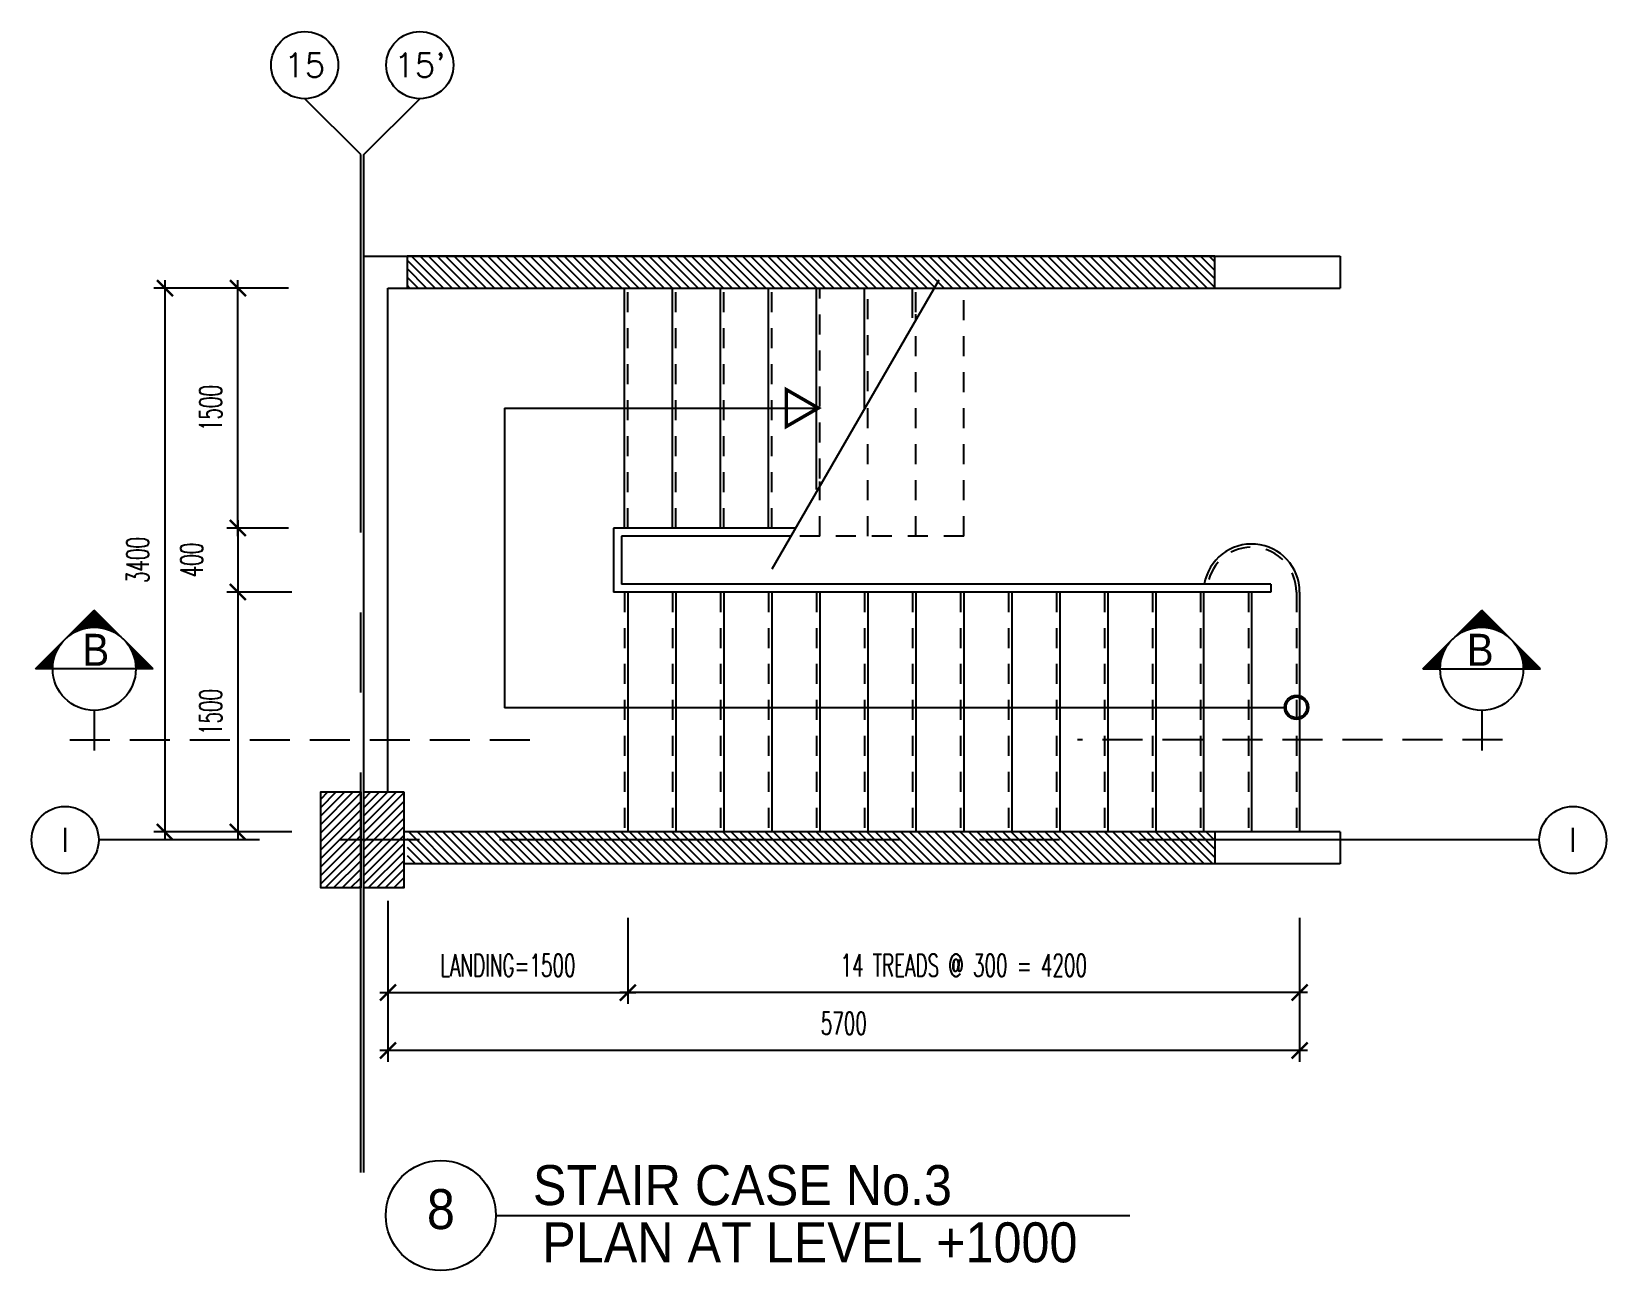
# Model space of a CAD drawing. Extents: x 418021.3 to 418070.1, y 43443.2 to 43479.4.
# Drawn here: x 418047.09 to 418056.94, y 43469.64 to 43477.39 of the extents above; entities that cross this region are included whole.
import ezdxf
from ezdxf.enums import TextEntityAlignment as Align

# ---------------------------------------------------------------- set-up
doc = ezdxf.new("R2010")
doc.units = 0
doc.header["$MEASUREMENT"] = 0
doc.header["$PDMODE"] = 3
doc.header["$PDSIZE"] = 0.1
for name, pattern in [('CENTERX2', [4, 2.5, -0.5, 0.5, -0.5]), ('HIDDEN', [0.375, 0.25, -0.125]), ('HIDDEN2', [0.1875, 0.125, -0.0625])]:
    doc.linetypes.add(name, pattern=pattern)
doc.layers.get('0').update_dxf_attribs({"linetype": 'CONTINUOUS'})
doc.layers.get('DEFPOINTS').update_dxf_attribs({"linetype": 'CONTINUOUS'})
for name, color, linetype in [('AX-CR', 2, 'CONTINUOUS'), ('AX-TXT', 4, 'CONTINUOUS'), ('AXES', 11, 'CENTERX2'), ('Axisname', 6, 'CONTINUOUS'), ('COL', 2, 'CONTINUOUS'), ('DIM-OUT', 4, 'CONTINUOUS'), ('ELEV-MARK', 6, 'CONTINUOUS'), ('HAT', 8, 'CONTINUOUS'), ('STR', 5, 'CONTINUOUS'), ('TXT1', 2, 'CONTINUOUS'), ('TXT2', 6, 'CONTINUOUS'), ('WALL', 6, 'CONTINUOUS')]:
    doc.layers.add(name, color=color, linetype=linetype)
doc.styles.add('ROMANS', font='ROMANS.shx', dxfattribs={"width": 0.6})
doc.styles.add('TTXT', font='swisse.ttf', dxfattribs={"width": 0.6})
doc.dimstyles.new('STANDARD in', dxfattribs={"dimtxt": 0.14, "dimasz": 0.1, "dimexe": 0.07, "dimexo": 0.05, "dimgap": 0.1, "dimtad": 1, "dimdec": 0, "dimlfac": 1000, "dimzin": 0, "dimdsep": 46, "dimtxsty": 'ROMANS', "dimblk": 'ARCHTICK', "dimcen": 0.05, "dimdle": 0.05, "dimclrd": 4, "dimclre": 4, "dimclrt": 2, "dimadec": 0, "dimazin": 0, "dimtfac": 1, "dimtdec": 0, "dimtmove": 2, "dimatfit": 3, "dimfxl": 0, "dimtolj": 1, "dimtzin": 0, "dimarcsym": 0})

# ---------------------------------------------------------------- blocks, each defined once
blk = doc.blocks.new('AXR')
at = {"layer": 'AX-CR'}
blk.add_circle((350, 0), 350, dxfattribs=at)
at = {"layer": 'AX-TXT', "style": 'ROMANS'}
blk.add_attdef('AX', text='', height=250, dxfattribs=at).set_placement((350, 0), align=Align.MIDDLE)
blk = doc.blocks.new('AXU')
at = {"layer": 'AX-CR'}
blk.add_circle((0, 350), 350, dxfattribs=at)
at = {"layer": 'AX-TXT', "style": 'ROMANS'}
blk.add_attdef('AX', text='', height=250, dxfattribs=at).set_placement((0, 350), align=Align.MIDDLE)
blk = doc.blocks.new('*X88')
at = {"color": 0}
for p, q in [((61359.2, 45555.4), (61554.8, 45751)), ((61359.2, 45608.4), (61501.8, 45751)), ((61359.2, 45661.5), (61448.8, 45751)), ((61359.2, 45714.5), (61395.7, 45751)), ((61407.9, 45551), (61607.9, 45751)), ((61460.9, 45551), (61660.9, 45751)), ((61513.9, 45551), (61713.9, 45751)), ((61567, 45551), (61767, 45751)), ((61620, 45551), (61820, 45751)), ((61673, 45551), (61873, 45751)), ((61726.1, 45551), (61926.1, 45751)), ((61779.1, 45551), (61979.1, 45751)), ((61832.1, 45551), (62032.1, 45751)), ((61885.2, 45551), (62085.2, 45751)), ((61938.2, 45551), (62138.2, 45751)), ((61991.2, 45551), (62191.2, 45751)), ((62044.3, 45551), (62244.3, 45751)), ((62097.3, 45551), (62297.3, 45751)), ((62150.3, 45551), (62350.3, 45751)), ((62203.4, 45551), (62403.4, 45751)), ((62256.4, 45551), (62456.4, 45751)), ((62309.4, 45551), (62509.4, 45751)), ((62362.5, 45551), (62562.5, 45751)), ((62415.5, 45551), (62615.5, 45751)), ((62468.5, 45551), (62668.5, 45751)), ((62521.6, 45551), (62721.6, 45751)), ((62574.6, 45551), (62774.6, 45751)), ((62627.6, 45551), (62827.6, 45751)), ((62680.7, 45551), (62880.7, 45751)), ((62733.7, 45551), (62933.7, 45751)), ((62786.7, 45551), (62986.7, 45751)), ((62839.8, 45551), (63039.8, 45751)), ((62892.8, 45551), (63092.8, 45751)), ((62945.8, 45551), (63145.8, 45751)), ((62998.9, 45551), (63198.9, 45751)), ((63051.9, 45551), (63251.9, 45751)), ((63104.9, 45551), (63304.9, 45751)), ((63158, 45551), (63358, 45751)), ((63211, 45551), (63411, 45751)), ((63264, 45551), (63464, 45751)), ((63317.1, 45551), (63517.1, 45751)), ((63370.1, 45551), (63570.1, 45751)), ((63423.1, 45551), (63623.1, 45751)), ((63476.2, 45551), (63676.2, 45751)), ((63529.2, 45551), (63729.2, 45751)), ((63582.2, 45551), (63782.2, 45751)), ((63635.3, 45551), (63835.3, 45751)), ((63688.3, 45551), (63888.3, 45751)), ((63741.3, 45551), (63941.3, 45751)), ((63794.4, 45551), (63994.4, 45751)), ((63847.4, 45551), (64047.4, 45751)), ((63900.4, 45551), (64100.4, 45751)), ((63953.5, 45551), (64153.5, 45751)), ((64006.5, 45551), (64206.5, 45751)), ((64059.5, 45551), (64259.5, 45751)), ((64112.6, 45551), (64312.6, 45751)), ((64165.6, 45551), (64365.6, 45751)), ((64218.6, 45551), (64418.6, 45751)), ((64271.7, 45551), (64471.7, 45751)), ((64324.7, 45551), (64524.7, 45751)), ((64377.7, 45551), (64577.7, 45751)), ((64430.8, 45551), (64630.8, 45751)), ((64483.8, 45551), (64683.8, 45751)), ((64536.8, 45551), (64736.8, 45751)), ((64589.9, 45551), (64789.9, 45751)), ((64642.9, 45551), (64842.9, 45751)), ((64695.9, 45551), (64895.9, 45751)), ((64748.9, 45551), (64948.9, 45751)), ((64802, 45551), (65002, 45751)), ((64855, 45551), (65055, 45751)), ((64908, 45551), (65108, 45751)), ((64961.1, 45551), (65161.1, 45751)), ((65014.1, 45551), (65214.1, 45751)), ((65067.1, 45551), (65267.1, 45751)), ((65120.2, 45551), (65320.2, 45751)), ((65173.2, 45551), (65373.2, 45751)), ((65226.2, 45551), (65426.2, 45751)), ((65279.3, 45551), (65479.3, 45751)), ((65332.3, 45551), (65532.3, 45751)), ((65385.3, 45551), (65585.3, 45751)), ((65438.4, 45551), (65638.4, 45751)), ((65491.4, 45551), (65691.4, 45751)), ((65544.4, 45551), (65744.4, 45751)), ((65597.5, 45551), (65797.5, 45751)), ((65650.5, 45551), (65850.5, 45751)), ((65703.5, 45551), (65903.5, 45751)), ((65756.6, 45551), (65956.6, 45751)), ((65809.6, 45551), (66009.6, 45751)), ((65862.6, 45551), (66062.6, 45751)), ((65915.7, 45551), (66115.7, 45751)), ((65968.7, 45551), (66168.7, 45751)), ((66021.7, 45551), (66221.7, 45751)), ((66074.8, 45551), (66274.8, 45751)), ((66127.8, 45551), (66327.8, 45751)), ((66180.8, 45551), (66380.8, 45751)), ((66233.9, 45551), (66409.2, 45726.3)), ((66286.9, 45551), (66409.2, 45673.3)), ((66339.9, 45551), (66409.2, 45620.3)), ((66393, 45551), (66409.2, 45567.2))]:
    blk.add_line(p, q, dxfattribs=at)
blk = doc.blocks.new('*X13')
at = {"color": 0}
for p, q in [((14608, 7877), (14819, 8088)), ((14625, 7890), (14821, 8086)), ((14637, 7899), (14823, 8084)), ((14647, 7905), (14825, 8082)), ((14656, 7910), (14826, 8081)), ((14664, 7915), (14828, 8079)), ((14671, 7919), (14830, 8077)), ((14678, 7922), (14832, 8075)), ((14685, 7925), (14833, 8073)), ((14691, 7928), (14835, 8072)), ((14697, 7930), (14837, 8070)), ((14703, 7933), (14839, 8068)), ((14709, 7935), (14841, 8066)), ((14714, 7937), (14842, 8065)), ((14719, 7938), (14844, 8063)), ((14725, 7940), (14846, 8061)), ((14730, 7941), (14848, 8059)), ((14734, 7943), (14849, 8058)), ((14739, 7944), (14851, 8056)), ((14744, 7945), (14853, 8054)), ((14749, 7946), (14855, 8052)), ((14753, 7947), (14856, 8051)), ((14757, 7948), (14858, 8049)), ((14762, 7949), (14860, 8047)), ((14766, 7950), (14862, 8045)), ((14770, 7950), (14863, 8043)), ((14774, 7951), (14865, 8042)), ((14778, 7951), (14867, 8040)), ((14782, 7952), (14869, 8038)), ((14786, 7952), (14871, 8036)), ((14790, 7953), (14872, 8035)), ((14794, 7953), (14874, 8033)), ((14798, 7953), (14876, 8031)), ((14802, 7953), (14878, 8029)), ((14805, 7954), (14879, 8028)), ((14809, 7954), (14881, 8026)), ((14813, 7954), (14883, 8024)), ((14816, 7954), (14885, 8022)), ((14820, 7954), (14886, 8020)), ((14823, 7954), (14888, 8019)), ((14827, 7954), (14890, 8017)), ((14830, 7954), (14892, 8015)), ((14834, 7953), (14894, 8013)), ((14837, 7953), (14895, 8012)), ((14840, 7953), (14897, 8010)), ((14844, 7953), (14899, 8008)), ((14847, 7953), (14901, 8006)), ((14850, 7952), (14902, 8005)), ((14853, 7952), (14904, 8003)), ((14856, 7952), (14906, 8001)), ((14860, 7951), (14908, 7999)), ((14863, 7951), (14909, 7997)), ((14866, 7950), (14911, 7996)), ((14869, 7950), (14913, 7994)), ((14872, 7949), (14915, 7992)), ((14875, 7949), (14917, 7990)), ((14878, 7948), (14918, 7989)), ((14881, 7948), (14920, 7987)), ((14884, 7947), (14922, 7985)), ((14887, 7947), (14924, 7983)), ((14890, 7946), (14925, 7982)), ((14893, 7945), (14927, 7980)), ((14895, 7945), (14929, 7978)), ((14898, 7944), (14931, 7976)), ((14901, 7943), (14932, 7974)), ((14904, 7942), (14934, 7973)), ((14907, 7942), (14936, 7971)), ((14909, 7941), (14938, 7969)), ((14912, 7940), (14939, 7967)), ((14915, 7939), (14941, 7966)), ((14917, 7938), (14943, 7964)), ((14920, 7937), (14945, 7962)), ((14923, 7937), (14947, 7960)), ((14925, 7936), (14948, 7959)), ((14928, 7935), (14950, 7957)), ((14931, 7934), (14952, 7955)), ((14933, 7933), (14954, 7953)), ((14936, 7932), (14955, 7952)), ((14938, 7931), (14957, 7950)), ((14941, 7930), (14959, 7948)), ((14943, 7929), (14961, 7946)), ((14946, 7928), (14962, 7944)), ((14948, 7927), (14964, 7943)), ((14951, 7926), (14966, 7941)), ((14953, 7925), (14968, 7939)), ((14956, 7923), (14970, 7937)), ((14958, 7922), (14971, 7936)), ((14960, 7921), (14973, 7934)), ((14963, 7920), (14975, 7932)), ((14965, 7919), (14977, 7930)), ((14967, 7918), (14978, 7929)), ((14970, 7916), (14980, 7927)), ((14972, 7915), (14982, 7925)), ((14974, 7914), (14984, 7923)), ((14977, 7913), (14985, 7921)), ((14979, 7911), (14987, 7920)), ((14981, 7910), (14989, 7918)), ((14983, 7909), (14991, 7916)), ((14986, 7908), (14993, 7914)), ((14988, 7906), (14994, 7913)), ((14990, 7905), (14996, 7911)), ((14992, 7903), (14998, 7909)), ((14994, 7902), (15000, 7907)), ((14997, 7901), (15001, 7906)), ((14999, 7899), (15003, 7904)), ((15001, 7898), (15005, 7902)), ((15003, 7896), (15007, 7900)), ((15005, 7895), (15008, 7898)), ((15007, 7894), (15010, 7897)), ((15009, 7892), (15012, 7895)), ((15011, 7891), (15014, 7893)), ((15013, 7889), (15016, 7891)), ((15015, 7888), (15017, 7890)), ((15017, 7886), (15019, 7888)), ((15019, 7884), (15021, 7886)), ((15021, 7883), (15023, 7884)), ((15023, 7881), (15024, 7883)), ((15025, 7880), (15026, 7881)), ((15027, 7878), (15028, 7879)), ((15029, 7877), (15030, 7877)), ((14360, 7629), (14571, 7839)), ((14364, 7629), (14557, 7822)), ((14368, 7629), (14549, 7810)), ((14371, 7629), (14542, 7800)), ((14375, 7629), (14537, 7791)), ((14378, 7629), (14533, 7783)), ((14382, 7629), (14529, 7776)), ((14385, 7629), (14525, 7769)), ((14389, 7629), (14522, 7762)), ((14392, 7629), (14519, 7756)), ((15031, 7875), (15031, 7875)), ((15033, 7873), (15033, 7874)), ((15035, 7872), (15035, 7872)), ((15036, 7870), (15037, 7870)), ((15038, 7868), (15038, 7868)), ((15040, 7867), (15040, 7867)), ((15042, 7865), (15042, 7865)), ((15044, 7863), (15044, 7863)), ((15046, 7861), (15046, 7861)), ((15047, 7860), (15047, 7860)), ((15051, 7856), (15051, 7856)), ((15053, 7854), (15053, 7854)), ((15054, 7852), (15054, 7853)), ((15056, 7851), (15056, 7851)), ((15058, 7849), (15058, 7849)), ((15059, 7847), (15060, 7847)), ((15061, 7845), (15061, 7845)), ((15063, 7843), (15063, 7844)), ((15064, 7841), (15065, 7842)), ((15066, 7839), (15067, 7840)), ((15068, 7837), (15069, 7838)), ((15069, 7836), (15070, 7837)), ((15071, 7834), (15072, 7835)), ((15072, 7832), (15074, 7833)), ((15074, 7830), (15076, 7831)), ((15076, 7828), (15077, 7830)), ((15077, 7826), (15079, 7828)), ((15079, 7824), (15081, 7826)), ((15080, 7822), (15083, 7824)), ((15082, 7820), (15084, 7822)), ((15083, 7818), (15086, 7821)), ((15085, 7815), (15088, 7819)), ((15086, 7813), (15090, 7817)), ((15087, 7811), (15092, 7815)), ((15089, 7809), (15093, 7814)), ((15090, 7807), (15095, 7812)), ((15092, 7805), (15097, 7810)), ((15093, 7803), (15099, 7808)), ((15094, 7801), (15100, 7807)), ((15096, 7798), (15102, 7805)), ((15097, 7796), (15104, 7803)), ((15098, 7794), (15106, 7801)), ((15100, 7792), (15107, 7799)), ((15101, 7790), (15109, 7798)), ((15102, 7787), (15111, 7796)), ((15104, 7785), (15113, 7794)), ((15105, 7783), (15115, 7792)), ((15106, 7780), (15116, 7791)), ((15107, 7778), (15118, 7789)), ((15108, 7776), (15120, 7787)), ((15110, 7773), (15122, 7785)), ((15111, 7771), (15123, 7784)), ((15112, 7769), (15125, 7782)), ((15113, 7766), (15127, 7780)), ((15114, 7764), (15129, 7778)), ((15115, 7761), (15130, 7777)), ((15116, 7759), (15132, 7775)), ((15117, 7756), (15134, 7773)), ((15118, 7754), (15136, 7771)), ((15119, 7751), (15137, 7769)), ((15121, 7749), (15139, 7768)), ((15122, 7746), (15141, 7766)), ((15122, 7744), (15143, 7764)), ((15123, 7741), (15145, 7762)), ((15124, 7739), (15146, 7761)), ((15125, 7736), (15148, 7759)), ((15126, 7733), (15150, 7757)), ((15127, 7731), (15152, 7755)), ((14396, 7629), (14517, 7750)), ((14399, 7629), (14515, 7744)), ((14403, 7629), (14513, 7739)), ((14406, 7629), (14511, 7733)), ((14410, 7629), (14509, 7728)), ((14413, 7629), (14507, 7723)), ((14417, 7629), (14506, 7718)), ((14421, 7629), (14505, 7713)), ((14424, 7629), (14503, 7708)), ((14428, 7629), (14502, 7703)), ((14431, 7629), (14501, 7699)), ((14435, 7629), (14500, 7694)), ((14438, 7629), (14499, 7690)), ((14442, 7629), (14499, 7686)), ((14445, 7629), (14498, 7681)), ((14449, 7629), (14497, 7677)), ((14452, 7629), (14497, 7673)), ((14456, 7629), (14496, 7669)), ((14459, 7629), (14496, 7665)), ((14463, 7629), (14495, 7661)), ((14466, 7629), (14495, 7657)), ((14470, 7629), (14494, 7653)), ((14474, 7629), (14494, 7649)), ((14477, 7629), (14494, 7646)), ((14481, 7629), (14494, 7642)), ((14484, 7629), (14494, 7638)), ((14488, 7629), (14494, 7635)), ((14491, 7629), (14494, 7631)), ((15128, 7728), (15153, 7754)), ((15129, 7725), (15155, 7752)), ((15130, 7723), (15157, 7750)), ((15130, 7720), (15159, 7748)), ((15131, 7717), (15160, 7746)), ((15132, 7714), (15162, 7745)), ((15133, 7712), (15164, 7743)), ((15133, 7709), (15166, 7741)), ((15134, 7706), (15168, 7739)), ((15135, 7703), (15169, 7738)), ((15136, 7700), (15171, 7736)), ((15136, 7697), (15173, 7734)), ((15137, 7695), (15175, 7732)), ((15137, 7692), (15176, 7731)), ((15138, 7689), (15178, 7729)), ((15139, 7686), (15180, 7727)), ((15139, 7683), (15182, 7725)), ((15140, 7680), (15183, 7723)), ((15140, 7676), (15185, 7722)), ((15140, 7673), (15187, 7720)), ((15141, 7670), (15189, 7718)), ((15141, 7667), (15191, 7716)), ((15142, 7664), (15192, 7715)), ((15142, 7661), (15194, 7713)), ((15142, 7658), (15196, 7711)), ((15143, 7654), (15198, 7709)), ((15143, 7651), (15199, 7708)), ((15143, 7648), (15201, 7706)), ((15143, 7644), (15203, 7704)), ((15143, 7641), (15205, 7702)), ((15143, 7637), (15206, 7700)), ((15143, 7634), (15208, 7699)), ((15144, 7631), (15210, 7697)), ((15145, 7629), (15212, 7695)), ((15149, 7629), (15214, 7693)), ((15152, 7629), (15215, 7692)), ((15156, 7629), (15217, 7690)), ((15159, 7629), (15219, 7688)), ((15163, 7629), (15221, 7686)), ((15167, 7629), (15222, 7685)), ((15170, 7629), (15224, 7683)), ((15174, 7629), (15226, 7681)), ((15177, 7629), (15228, 7679)), ((15181, 7629), (15229, 7678)), ((15184, 7629), (15231, 7676)), ((15188, 7629), (15233, 7674)), ((15191, 7629), (15235, 7672)), ((15195, 7629), (15236, 7670)), ((15198, 7629), (15238, 7669)), ((15202, 7629), (15240, 7667)), ((15205, 7629), (15242, 7665)), ((15209, 7629), (15244, 7663)), ((15212, 7629), (15245, 7662)), ((15216, 7629), (15247, 7660)), ((15220, 7629), (15249, 7658)), ((15223, 7629), (15251, 7656)), ((15227, 7629), (15252, 7655)), ((15230, 7629), (15254, 7653)), ((15234, 7629), (15256, 7651)), ((15237, 7629), (15258, 7649)), ((15241, 7629), (15259, 7647)), ((15244, 7629), (15261, 7646)), ((15248, 7629), (15263, 7644)), ((15251, 7629), (15265, 7642)), ((15255, 7629), (15267, 7640)), ((15258, 7629), (15268, 7639)), ((15262, 7629), (15270, 7637)), ((15266, 7629), (15272, 7635)), ((15269, 7629), (15274, 7633)), ((15273, 7629), (15275, 7632)), ((15276, 7629), (15277, 7630))]:
    blk.add_line(p, q, dxfattribs=at)
blk = doc.blocks.new('_ARCHTICK')
at = {"color": 0, "linetype": 'ByBlock', "const_width": 0.15}
blk.add_lwpolyline([(-0.5, -0.5), (0.5, 0.5)], dxfattribs=at)
blk = doc.blocks.new('*D171')
at = {"layer": 'DEFPOINTS', "color": 0}
for p in [(418050.8168, 43471.8996), (418055.0168, 43471.8996), (418050.8168, 43471.3826)]:
    blk.add_point(p, dxfattribs=at)
at = {"layer": 'DIM-OUT', "color": 4, "lineweight": -2}
for p, q in [((418050.8168, 43471.8496), (418050.8168, 43471.3126)), ((418055.0168, 43471.8496), (418055.0168, 43471.3126)), ((418055.0668, 43471.3826), (418050.7668, 43471.3826))]:
    blk.add_line(p, q, dxfattribs=at)
at = {"layer": 'DIM-OUT', "color": 4, "lineweight": -2, "xscale": 0.1, "yscale": 0.1, "zscale": 0.1, "rotation": 180}
blk.add_blockref('_ARCHTICK', (418050.8168, 43471.3826), dxfattribs=at)
at = {"layer": 'DIM-OUT', "color": 4, "lineweight": -2, "xscale": 0.1, "yscale": 0.1, "zscale": 0.1}
blk.add_blockref('_ARCHTICK', (418055.0168, 43471.3826), dxfattribs=at)
at = {"layer": 'DIM-OUT', "color": 2, "insert": (418052.9168, 43471.5526), "char_height": 0.14, "attachment_point": 5, "style": 'ROMANS'}
blk.add_mtext('\\A1;14 TREADS @ 300 = 4200', dxfattribs=at)
blk = doc.blocks.new('*D170')
at = {"layer": 'DEFPOINTS', "color": 0}
for p in [(418049.3168, 43472.0051), (418050.8168, 43471.7716), (418050.8168, 43471.3826)]:
    blk.add_point(p, dxfattribs=at)
at = {"layer": 'DIM-OUT', "color": 4, "lineweight": -2}
for p, q in [((418049.3168, 43471.9551), (418049.3168, 43471.3126)), ((418050.8168, 43471.7216), (418050.8168, 43471.3126)), ((418049.2668, 43471.3826), (418050.8668, 43471.3826))]:
    blk.add_line(p, q, dxfattribs=at)
at = {"layer": 'DIM-OUT', "color": 4, "lineweight": -2, "xscale": 0.1, "yscale": 0.1, "zscale": 0.1, "rotation": 180}
blk.add_blockref('_ARCHTICK', (418049.3168, 43471.3826), dxfattribs=at)
at = {"layer": 'DIM-OUT', "color": 4, "lineweight": -2, "xscale": 0.1, "yscale": 0.1, "zscale": 0.1}
blk.add_blockref('_ARCHTICK', (418050.8168, 43471.3826), dxfattribs=at)
at = {"layer": 'DIM-OUT', "color": 2, "insert": (418050.0668, 43471.5526), "char_height": 0.14, "attachment_point": 5, "style": 'ROMANS'}
blk.add_mtext('\\A1;LANDING=1500', dxfattribs=at)
blk = doc.blocks.new('*D169')
at = {"layer": 'DEFPOINTS', "color": 0}
for p in [(418049.3168, 43471.8258), (418055.0168, 43471.8258), (418049.3168, 43471.0203)]:
    blk.add_point(p, dxfattribs=at)
at = {"layer": 'DIM-OUT', "color": 4, "lineweight": -2}
for p, q in [((418049.3168, 43471.7758), (418049.3168, 43470.9503)), ((418055.0168, 43471.7758), (418055.0168, 43470.9503)), ((418055.0668, 43471.0203), (418049.2668, 43471.0203))]:
    blk.add_line(p, q, dxfattribs=at)
at = {"layer": 'DIM-OUT', "color": 4, "lineweight": -2, "xscale": 0.1, "yscale": 0.1, "zscale": 0.1, "rotation": 180}
blk.add_blockref('_ARCHTICK', (418049.3168, 43471.0203), dxfattribs=at)
at = {"layer": 'DIM-OUT', "color": 4, "lineweight": -2, "xscale": 0.1, "yscale": 0.1, "zscale": 0.1}
blk.add_blockref('_ARCHTICK', (418055.0168, 43471.0203), dxfattribs=at)
at = {"layer": 'DIM-OUT', "color": 2, "insert": (418052.1668, 43471.1903), "char_height": 0.14, "attachment_point": 5, "style": 'ROMANS'}
blk.add_mtext('\\A1;5700', dxfattribs=at)
blk = doc.blocks.new('*D168')
at = {"layer": 'DEFPOINTS', "color": 0}
for p in [(418048.7662, 43473.8865), (418048.3791, 43472.3865), (418048.7662, 43472.3865)]:
    blk.add_point(p, dxfattribs=at)
at = {"layer": 'DIM-OUT', "color": 4, "lineweight": -2}
for p, q in [((418048.3791, 43473.9365), (418048.3791, 43472.3365)), ((418048.7162, 43473.8865), (418048.3091, 43473.8865)), ((418048.7162, 43472.3865), (418048.3091, 43472.3865))]:
    blk.add_line(p, q, dxfattribs=at)
at = {"layer": 'DIM-OUT', "color": 4, "lineweight": -2, "xscale": 0.1, "yscale": 0.1, "zscale": 0.1}
for p, rotation in [((418048.3791, 43473.8865), 90), ((418048.3791, 43472.3865), 270)]:
    blk.add_blockref('_ARCHTICK', p, dxfattribs=dict(at, rotation=rotation))
at = {"layer": 'DIM-OUT', "color": 2, "insert": (418048.2091, 43473.1365), "char_height": 0.14, "attachment_point": 5, "rotation": 90, "style": 'ROMANS'}
blk.add_mtext('\\A1;1500', dxfattribs=at)
blk = doc.blocks.new('*D167')
at = {"layer": 'DEFPOINTS', "color": 0}
for p in [(418048.6762, 43474.2865), (418048.3795, 43473.8865), (418048.6762, 43473.8865)]:
    blk.add_point(p, dxfattribs=at)
at = {"layer": 'DIM-OUT', "color": 4, "lineweight": -2}
for p, q in [((418048.6262, 43474.2865), (418048.3095, 43474.2865)), ((418048.3795, 43474.3365), (418048.3795, 43473.8365)), ((418048.6262, 43473.8865), (418048.3095, 43473.8865))]:
    blk.add_line(p, q, dxfattribs=at)
at = {"layer": 'DIM-OUT', "color": 4, "lineweight": -2, "xscale": 0.1, "yscale": 0.1, "zscale": 0.1}
for p, rotation in [((418048.3795, 43474.2865), 90), ((418048.3795, 43473.8865), 270)]:
    blk.add_blockref('_ARCHTICK', p, dxfattribs=dict(at, rotation=rotation))
at = {"layer": 'DIM-OUT', "color": 2, "insert": (418048.0895, 43474.0865), "char_height": 0.14, "attachment_point": 5, "rotation": 90, "style": 'ROMANS'}
blk.add_mtext('\\A1;400', dxfattribs=at)
blk = doc.blocks.new('*D166')
at = {"layer": 'DEFPOINTS', "color": 0}
for p in [(418048.3795, 43475.7865), (418048.7462, 43475.7865), (418048.7462, 43474.2865)]:
    blk.add_point(p, dxfattribs=at)
at = {"layer": 'DIM-OUT', "color": 4, "lineweight": -2}
for p, q in [((418048.6962, 43475.7865), (418048.3095, 43475.7865)), ((418048.3795, 43474.2365), (418048.3795, 43475.8365)), ((418048.6962, 43474.2865), (418048.3095, 43474.2865))]:
    blk.add_line(p, q, dxfattribs=at)
at = {"layer": 'DIM-OUT', "color": 4, "lineweight": -2, "xscale": 0.1, "yscale": 0.1, "zscale": 0.1}
for p, rotation in [((418048.3795, 43475.7865), 90), ((418048.3795, 43474.2865), 270)]:
    blk.add_blockref('_ARCHTICK', p, dxfattribs=dict(at, rotation=rotation))
at = {"layer": 'DIM-OUT', "color": 2, "insert": (418048.2095, 43475.0365), "char_height": 0.14, "attachment_point": 5, "rotation": 90, "style": 'ROMANS'}
blk.add_mtext('\\A1;1500', dxfattribs=at)
blk = doc.blocks.new('*D165')
at = {"layer": 'DEFPOINTS', "color": 0}
for p in [(418048.4722, 43475.7865), (418047.9229, 43472.3865), (418048.4722, 43472.3865)]:
    blk.add_point(p, dxfattribs=at)
at = {"layer": 'DIM-OUT', "color": 4, "lineweight": -2}
for p, q in [((418048.4222, 43475.7865), (418047.8529, 43475.7865)), ((418047.9229, 43475.8365), (418047.9229, 43472.3365)), ((418048.4222, 43472.3865), (418047.8529, 43472.3865))]:
    blk.add_line(p, q, dxfattribs=at)
at = {"layer": 'DIM-OUT', "color": 4, "lineweight": -2, "xscale": 0.1, "yscale": 0.1, "zscale": 0.1}
for p, rotation in [((418047.9229, 43475.7865), 90), ((418047.9229, 43472.3865), 270)]:
    blk.add_blockref('_ARCHTICK', p, dxfattribs=dict(at, rotation=rotation))
at = {"layer": 'DIM-OUT', "color": 2, "insert": (418047.7529, 43474.0865), "char_height": 0.14, "attachment_point": 5, "rotation": 90, "style": 'ROMANS'}
blk.add_mtext('\\A1;3400', dxfattribs=at)

msp = doc.modelspace()

# ---------------------------------------------------------------- hatches: boundary and pattern name
at = {"layer": 'HAT'}
h = msp.add_hatch(dxfattribs=at)
h.set_pattern_fill('ANSI31', color=256, scale=0.3, style=0)
h.set_pattern_definition([(45, (417665.40143, 43430.20552), (-0.0265165043, 0.0265165043), [])])
h.paths.add_polyline_path([(418049.1467, 43472.6365), (418048.8967, 43472.6365), (418048.8967, 43472.3365), (418049.1467, 43472.3365)])
h.paths.add_polyline_path([(418049.1467, 43472.3365), (418048.8967, 43472.3365), (418048.8967, 43472.0365), (418049.1467, 43472.0365)])
h = msp.add_hatch(dxfattribs=at)
h.set_pattern_fill('ANSI31', color=256, scale=0.3, style=0)
h.set_pattern_definition([(45, (417665.67143, 43430.20552), (-0.0265165043, 0.0265165043), [])])
h.paths.add_polyline_path([(418049.4167, 43472.6365), (418049.1667, 43472.6365), (418049.1667, 43472.3365), (418049.4167, 43472.3365)])
h.paths.add_polyline_path([(418049.4167, 43472.3365), (418049.1667, 43472.3365), (418049.1667, 43472.0365), (418049.4167, 43472.0365)])
h = msp.add_hatch(dxfattribs=at)
h.set_pattern_fill('ANSI31', color=256, scale=0.3, style=0)
h.set_pattern_definition([(135, (418814.09748, 43430.20552), (0.0265165043, 0.0265165043), [])])
h.paths.add_polyline_path([(418054.2367, 43472.3865), (418054.4867, 43472.3865), (418054.4867, 43472.3365), (418054.2367, 43472.3365)])
h.paths.add_polyline_path([(418054.2367, 43472.3365), (418054.4867, 43472.3365), (418054.4867, 43472.1865), (418054.2367, 43472.1865)])
h.paths.add_polyline_path([(418053.0367, 43472.3365), (418054.2367, 43472.3365), (418054.2367, 43472.1865), (418053.0367, 43472.1865)])
h.paths.add_polyline_path([(418053.0367, 43472.3865), (418054.2367, 43472.3865), (418054.2367, 43472.3365), (418053.0367, 43472.3365)])
h.paths.add_polyline_path([(418051.8367, 43472.3365), (418053.0367, 43472.3365), (418053.0367, 43472.1865), (418051.8367, 43472.1865)])
h.paths.add_polyline_path([(418051.8367, 43472.3865), (418053.0367, 43472.3865), (418053.0367, 43472.3365), (418051.8367, 43472.3365)])
h.paths.add_polyline_path([(418050.6367, 43472.3365), (418051.8367, 43472.3365), (418051.8367, 43472.1865), (418050.6367, 43472.1865)])
h.paths.add_polyline_path([(418050.6367, 43472.3865), (418051.8367, 43472.3865), (418051.8367, 43472.3365), (418050.6367, 43472.3365)])
h.paths.add_polyline_path([(418049.4367, 43472.3865), (418050.6367, 43472.3865), (418050.6367, 43472.3365), (418049.4367, 43472.3365)])
h.paths.add_polyline_path([(418049.4367, 43472.3365), (418050.6367, 43472.3365), (418050.6367, 43472.1865), (418049.4367, 43472.1865)])

# ---------------------------------------------------------------- linework, layer by layer
at = {"layer": 'AXES'}
for p, q in [((418049.1467, 43476.6206), (418048.7967, 43476.9706)), ((418049.1667, 43476.6206), (418049.5167, 43476.9706)), ((418049.1467, 43470.2581), (418049.1467, 43476.6206)), ((418049.1667, 43470.2581), (418049.1667, 43476.6206)), ((418056.5151, 43472.3365), (418047.5088, 43472.3365))]:
    msp.add_line(p, q, dxfattribs=at)
at = {"layer": 'Axisname'}
msp.add_line((418049.9916, 43469.9887), (418053.9562, 43469.9887), dxfattribs=at)
at = {"layer": 'COL'}
for points in [[(418049.1467, 43472.6365), (418049.1467, 43472.0365), (418048.8967, 43472.0365), (418048.8967, 43472.6365)], [(418049.4167, 43472.6365), (418049.4167, 43472.0365), (418049.1667, 43472.0365), (418049.1667, 43472.6365)]]:
    msp.add_lwpolyline(points, close=True, dxfattribs=at)
at = {"layer": 'ELEV-MARK', "color": 6}
for p, q in [((418047.1135, 43473.4059), (418047.4812, 43473.7736)), ((418047.8489, 43473.4059), (418047.4812, 43473.7736)), ((418055.7874, 43473.4059), (418056.1551, 43473.7736)), ((418056.5228, 43473.4059), (418056.1551, 43473.7736)), ((418047.2212, 43473.4059), (418047.1135, 43473.4059)), ((418047.7412, 43473.4059), (418047.2212, 43473.4059)), ((418047.8489, 43473.4059), (418047.7412, 43473.4059)), ((418055.7874, 43473.4059), (418055.8951, 43473.4059)), ((418055.8951, 43473.4059), (418056.4151, 43473.4059)), ((418056.4151, 43473.4059), (418056.5228, 43473.4059))]:
    msp.add_line(p, q, dxfattribs=at)
at = {"layer": 'ELEV-MARK', "color": 6, "linetype": 'HIDDEN'}
for p, q in [((418047.4812, 43473.1459), (418047.4812, 43472.8425)), ((418056.1551, 43473.1459), (418056.1551, 43472.8425)), ((418047.3292, 43472.9614), (418050.2651, 43472.9614)), ((418056.2842, 43472.9614), (418053.6275, 43472.9614))]:
    msp.add_line(p, q, dxfattribs=at)
at = {"layer": 'ELEV-MARK', "color": 6}
for centre in [(418047.4812, 43473.4059), (418056.1551, 43473.4059)]:
    msp.add_circle(centre, 0.26, dxfattribs=at)
at = {"layer": 'STR'}
for p, q in [((418050.7967, 43474.2865), (418050.7967, 43475.7865)), ((418051.0967, 43474.2865), (418051.0967, 43475.7865)), ((418051.3967, 43474.2865), (418051.3967, 43475.7865)), ((418051.6967, 43474.2865), (418051.6967, 43475.7865)), ((418052.7612, 43475.836), (418051.7178, 43474.0288)), ((418051.9967, 43474.5272), (418051.9967, 43475.7865)), ((418052.2967, 43475.0365), (418052.2967, 43475.7865)), ((418052.5967, 43475.6011), (418052.5967, 43475.7865)), ((418050.0467, 43475.0365), (418052.0167, 43475.0365)), ((418050.0467, 43475.0365), (418050.0467, 43473.1615)), ((418051.8666, 43474.2865), (418050.7267, 43474.2865)), ((418050.7267, 43474.2865), (418050.7267, 43473.8865)), ((418051.8377, 43474.2365), (418050.7767, 43474.2365)), ((418050.7767, 43474.2365), (418050.7767, 43473.9365)), ((418054.8366, 43473.9365), (418050.7767, 43473.9365)), ((418054.8366, 43473.9365), (418054.8366, 43473.8865)), ((418054.8366, 43473.8865), (418050.7267, 43473.8865)), ((418050.8167, 43473.8865), (418050.8167, 43472.3865)), ((418051.1167, 43473.8865), (418051.1167, 43472.3865)), ((418051.4167, 43473.8865), (418051.4167, 43472.3865)), ((418051.7167, 43473.8865), (418051.7167, 43472.3865)), ((418052.0167, 43473.8865), (418052.0167, 43472.3865)), ((418052.3167, 43473.8865), (418052.3167, 43472.3865)), ((418052.6167, 43473.8865), (418052.6167, 43472.3865)), ((418052.9167, 43473.8865), (418052.9167, 43472.3865)), ((418053.2167, 43473.8865), (418053.2167, 43472.3865)), ((418053.5167, 43473.8865), (418053.5167, 43472.3865)), ((418053.8167, 43473.8865), (418053.8167, 43472.3865)), ((418054.1167, 43473.8865), (418054.1167, 43472.3865)), ((418054.4167, 43473.8865), (418054.4167, 43472.3865)), ((418054.7167, 43473.8865), (418054.7167, 43472.3865)), ((418055.0167, 43473.8865), (418055.0167, 43472.3865)), ((418054.9218, 43473.1615), (418050.0467, 43473.1615))]:
    msp.add_line(p, q, dxfattribs=at)
at = {"layer": 'STR', "linetype": 'HIDDEN2'}
for p, q in [((418050.8167, 43474.2865), (418050.8167, 43475.7865)), ((418051.1167, 43474.2865), (418051.1167, 43475.7865)), ((418051.4167, 43474.2865), (418051.4167, 43475.7865)), ((418051.7167, 43474.2865), (418051.7167, 43475.7865)), ((418052.0167, 43474.5965), (418052.0167, 43475.7865)), ((418052.3167, 43475.1425), (418052.3167, 43475.7865)), ((418052.6167, 43475.6357), (418052.6167, 43475.7865)), ((418052.9167, 43474.2365), (418052.9167, 43475.7865)), ((418052.6167, 43474.2365), (418052.6167, 43475.6239)), ((418052.3167, 43474.2365), (418052.3167, 43475.1084)), ((418052.0167, 43474.2365), (418052.0167, 43474.5773)), ((418052.9167, 43474.2365), (418051.8288, 43474.2365)), ((418050.7967, 43473.8865), (418050.7967, 43472.3865)), ((418051.0967, 43473.8865), (418051.0967, 43472.3865)), ((418051.3967, 43473.8865), (418051.3967, 43472.3865)), ((418051.6967, 43473.8865), (418051.6967, 43472.3865)), ((418051.9967, 43473.8865), (418051.9967, 43472.3865)), ((418052.2967, 43473.8865), (418052.2967, 43472.3865)), ((418052.5967, 43473.8865), (418052.5967, 43472.3865)), ((418052.8967, 43473.8865), (418052.8967, 43472.3865)), ((418053.1967, 43473.8865), (418053.1967, 43472.3865)), ((418053.4967, 43473.8865), (418053.4967, 43472.3865)), ((418053.7967, 43473.8865), (418053.7967, 43472.3865)), ((418054.0967, 43473.8865), (418054.0967, 43472.3865)), ((418054.3967, 43473.8865), (418054.3967, 43472.3865)), ((418054.6967, 43473.8865), (418054.6967, 43472.3865)), ((418054.9967, 43473.8865), (418054.9967, 43472.3865))]:
    msp.add_line(p, q, dxfattribs=at)
at = {"layer": 'STR', "const_width": 0.0215}
msp.add_lwpolyline([(418051.8076, 43474.921), (418051.8076, 43475.152), (418052.0076, 43475.0365)], close=True, dxfattribs=at)
at = {"layer": 'STR'}
for radius in [0.075, 0.065]:
    msp.add_circle((418054.9967, 43473.1653), radius, dxfattribs=at)
msp.add_arc((418054.7167, 43473.8865), 0.3, 0, 170.40593, dxfattribs=at)
at = {"layer": 'STR', "linetype": 'HIDDEN2'}
msp.add_arc((418054.7167, 43473.8865), 0.28, 0, 170.40593, dxfattribs=at)
at = {"layer": 'TXT2'}
msp.add_circle((418049.6478, 43469.9887), 0.3438, dxfattribs=at)
at = {"layer": 'WALL'}
for p, q in [((418049.1667, 43475.9865), (418055.2701, 43475.9865)), ((418049.1667, 43472.6365), (418049.1667, 43475.9865)), ((418055.2701, 43475.9865), (418055.2701, 43475.7865)), ((418049.3167, 43475.7865), (418055.2701, 43475.7865)), ((418049.3167, 43472.6365), (418049.3167, 43475.7865)), ((418055.2701, 43472.3865), (418049.4167, 43472.3865)), ((418054.4873, 43472.3865), (418054.4873, 43472.1865)), ((418055.2701, 43472.3865), (418055.2701, 43472.1865)), ((418055.2701, 43472.1865), (418049.4167, 43472.1865))]:
    msp.add_line(p, q, dxfattribs=at)
msp.add_lwpolyline([(418054.4867, 43475.9865), (418049.4367, 43475.9865), (418049.4367, 43475.7865), (418054.4867, 43475.7865)], close=True, dxfattribs=at)

# ---------------------------------------------------------------- block references
at = {"layer": 'AXES', "xscale": 0.0006000000284984708, "yscale": 0.0005999999935738743, "zscale": 0.0006}
for name, p, values in [('AXU', (418048.7967, 43476.9706), {'AX': '15'}), ('AXU', (418049.5167, 43476.9706), {'AX': "15'"}), ('AXR', (418047.0888, 43472.3365), {'AX': 'I'}), ('AXR', (418056.5151, 43472.3365), {'AX': 'I'})]:
    msp.add_blockref(name, p, dxfattribs=at).add_auto_attribs(values)
at = {"layer": 'ELEV-MARK', "color": 11, "yscale": 0.000800000001618173, "zscale": 0.0008}
for p, xscale in [((418059.3361, 43467.3029), -0.000800000001618173), ((418044.3002, 43467.3029), 0.000800000001618173)]:
    msp.add_blockref('*X13', p, dxfattribs=dict(at, xscale=xscale))
at = {"layer": 'HAT', "xscale": -0.001000000047497451, "yscale": 0.0009999999892897904, "zscale": 0.001}
msp.add_blockref('*X88', (418115.8459, 43430.2355), dxfattribs=at)

# ---------------------------------------------------------------- texts
at = {"layer": 'TXT1', "color": 6, "style": 'TTXT', "width": 0.9}
for s, p in [('STAIR CASE No.3', (418051.5334, 43470.1788)), ('PLAN AT LEVEL +1000', (418051.9548, 43469.821))]:
    msp.add_text(s, height=0.25, dxfattribs=at).set_placement(p, align=Align.MIDDLE_CENTER)
msp.add_text('8', height=0.25, dxfattribs=at).set_placement((418049.5607, 43469.9038))
for p in [(418047.4907, 43473.5252), (418056.1456, 43473.5252)]:
    msp.add_attdef('B', text='1', height=0.2, dxfattribs=at).set_placement(p, align=Align.MIDDLE)

# ---------------------------------------------------------------- dimensions: what is measured, and where the dimension line sits
at = {"layer": 'DIM-OUT'}
for base, p1, p2, picture, middle in [((418047.9229, 43472.3865), (418048.4722, 43475.7865), (418048.4722, 43472.3865), '*D165', (418047.7529, 43474.0865)), ((418048.3795, 43475.7865), (418048.7462, 43474.2865), (418048.7462, 43475.7865), '*D166', (418048.2095, 43475.0365)), ((418048.3795, 43473.8865), (418048.6762, 43474.2865), (418048.6762, 43473.8865), '*D167', (418048.0895, 43474.0865)), ((418048.3791, 43472.3865), (418048.7662, 43473.8865), (418048.7662, 43472.3865), '*D168', (418048.2091, 43473.1365))]:
    dim = msp.add_linear_dim(base=base, p1=p1, p2=p2, angle=90, dimstyle='STANDARD in', dxfattribs=at)
    dim.commit()
    dim.dimension.update_dxf_attribs({"geometry": picture, "text_midpoint": middle})
dim = msp.add_linear_dim(base=(418050.8168, 43471.3826), p1=(418055.0168, 43471.8996), p2=(418050.8168, 43471.8996), angle=180, text='14 TREADS @ 300 = 4200', dimstyle='STANDARD in', dxfattribs=at)
dim.commit()
dim.dimension.update_dxf_attribs({"geometry": '*D171', "text_midpoint": (418052.9168, 43471.5526)})
dim = msp.add_linear_dim(base=(418050.8168, 43471.3826), p1=(418049.3168, 43472.0051), p2=(418050.8168, 43471.7716), text='LANDING=1500', dimstyle='STANDARD in', dxfattribs=at)
dim.commit()
dim.dimension.update_dxf_attribs({"geometry": '*D170', "text_midpoint": (418050.0668, 43471.5526)})
dim = msp.add_linear_dim(base=(418049.3168, 43471.0203), p1=(418055.0168, 43471.8258), p2=(418049.3168, 43471.8258), dimstyle='STANDARD in', dxfattribs=at)
dim.commit()
dim.dimension.update_dxf_attribs({"geometry": '*D169', "text_midpoint": (418052.1668, 43471.1903)})

doc.saveas('drawing.dxf')
